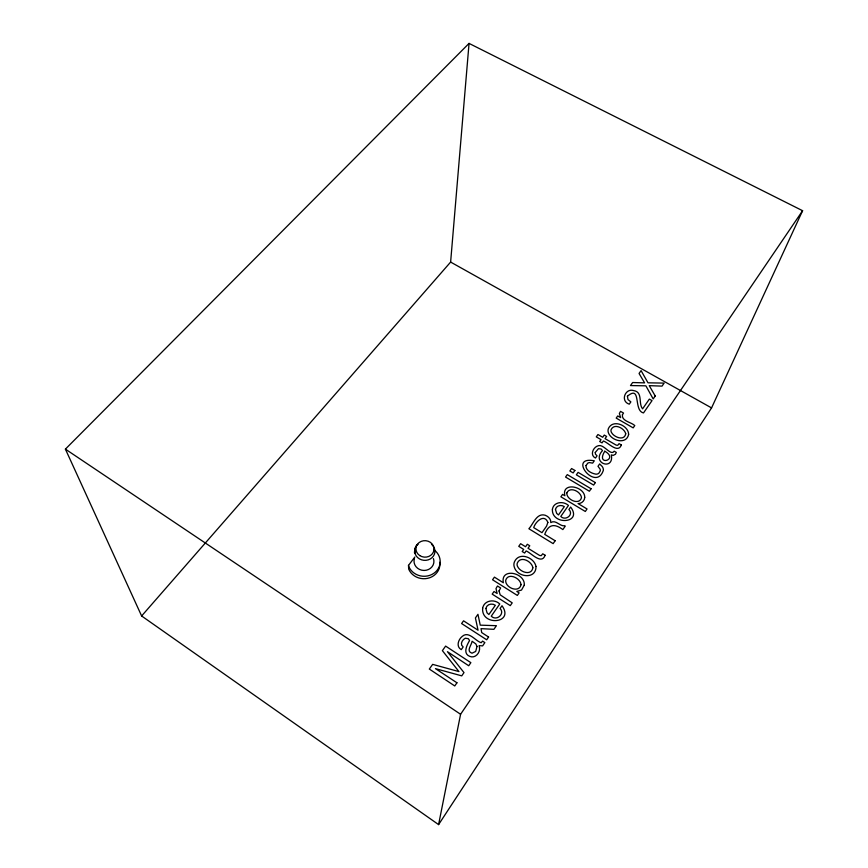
<?xml version="1.0" encoding="UTF-8"?>
<svg xmlns="http://www.w3.org/2000/svg" width="868" height="868" viewBox="0 0 868 868"><rect width="100%" height="100%" fill="white"/><g stroke="black" fill="none" stroke-linecap="round" stroke-linejoin="round"><path stroke-width="1.3" d="M414.839 557.028L408.502 565.372L408.687 569.093A16.166 14.832 4 0 0 427.696 578.327A16.166 14.832 4 0 0 439.805 562.269M141.625 615.976L450.622 262.071L469.046 43.4L802.596 210.707L711.554 407.906L438.59 824.6L141.625 615.976L65.404 449.125L469.046 43.4M438.59 824.6L460.582 714.277L802.596 210.707M415.284 552.059C413.483 556.757 414.85 544.92 417.768 544.605M450.622 262.071L711.554 407.906M65.404 449.125L460.582 714.277M408.502 565.372L408.828 566.609A16.242 14.886 4 0 0 433.62 573.466A16.242 14.886 4 0 0 434 549.802M431.711 544.42A10.134 9.244 4.1 0 1 432.101 557.625A10.134 9.244 4.1 0 1 417.627 557.56A10.134 9.244 4.1 0 1 417.79 544.355M433.436 558.591A9.96 9.125 4 0 1 424.051 570.45A9.96 9.125 4 0 1 414.459 558.515M477.009 646.432L475.697 651.434L472.008 653.203C465.704 651.152 471.66 645.141 472.094 641.257L475.794 643.893L477.009 646.432M479.516 647.452C480.373 652.693 475.23 658.758 469.783 656.382C462.557 653.593 466.875 645.065 469.588 640.53L468.297 638.674L465.281 638.24C462.21 639.694 459.53 644.555 463.165 646.931L461.255 649.644C455.906 646.736 458.228 639.575 462.145 636.483C468.753 630.428 475.273 640.975 481.187 642.721L482.575 641.116L484.854 642.602L482.608 645.9L479.103 645.618L479.516 647.452M552.406 509.201C551.288 525.541 583.177 523.61 570.634 507.053L568.92 509.527C574.106 514.485 565.567 521.386 560.782 516.449L568.464 505.436C563.527 500.847 553.697 501.704 552.406 509.201M536.001 566.5C536.294 579.715 517.285 577.491 514.312 567.13A8.756 7.942 17.2 0 1 514.507 561.737C518.988 551.516 534.254 557.299 536.001 566.5M555.466 509.462L556.67 513.357L558.493 514.952L564.319 506.608C561.26 504.482 556.171 505.404 555.466 509.462M595.264 452.499L595.437 454.083L597.043 455.819L595.481 458.044C589.361 455.212 593.343 446.488 598.79 445.62C604.15 444.416 610.931 456.373 614.186 451.186L616.313 452.434L615.477 454.235L613.188 455.396L611.311 454.875C614.425 471.031 590.869 463.49 602.468 450.59L601.198 449.049L598.464 448.658L595.264 452.499M482.662 608.208C480.981 626.425 514.854 623.701 502.008 605.734L500.098 608.479C505.317 613.839 496.474 621.521 491.255 616.171L499.762 603.976C494.456 598.714 484.062 600.265 482.662 608.208M499.024 590.913L500.174 594.819L512.207 602.859L510.286 605.636L492.189 594.124L494.033 591.52L497.136 593.495L496.008 588.558L497.462 585.987L500.652 588.005L499.024 590.913M485.885 608.479L487.013 612.775L488.879 614.533L495.346 605.289C492.015 602.859 486.677 604.182 485.885 608.479M566.826 492.916C566.175 499.404 579.303 505.827 581.473 497.744C581.072 491.657 569.918 486.004 566.826 492.916M585.987 465.541C585.553 470.554 591.683 473.451 595.871 474.145A4.177 3.57 18.3 0 0 598.909 473.168L600.309 470.803L600.2 469.284L598.009 466.29L599.636 463.946L602.121 466.398A6.944 5.935 18.3 0 1 603.379 470.185C596.153 492.655 566.923 455.602 594.298 460.81L592.66 463.143L589.339 462.557L587.853 463.078L585.987 465.541M584.728 497.375C584.674 500.847 581.517 503.69 578.066 503.581L587.039 508.963L585.314 511.48L560.88 496.8L562.583 494.38L564.894 495.769C561.195 481.577 584.967 486.199 584.728 497.375M547.871 522.384L546.59 526.095L541.968 532.681L533.712 527.614C535.426 521.722 544.247 513.324 547.871 522.384M604.757 451.219C595.188 467.038 619.676 459.53 604.757 451.219M625.741 433.794C624.396 441.302 614.186 437.298 611.593 432.655A4.535 3.797 17.8 0 1 611.191 429.465C614.414 422.857 624.526 428.369 625.741 433.794M627.412 396.231L627.976 399.519L630.862 401.895L629.267 404.173C620.056 401.32 625.144 387.909 633.597 390.567C643.264 392.032 638.078 403.511 642.591 408.85L649.351 399.106L652.031 400.615L643.524 412.908C633.163 410.824 641.636 384.34 627.412 396.231M532.865 567.78C531.444 576.113 520.225 572.175 517.643 566.587A4.85 4.394 17.1 0 1 517.382 562.931C520.778 555.39 532.019 561.542 532.865 567.78M521.006 584.739C519.064 593.571 504.926 587.571 505.708 580.28C508.095 572.12 520.67 578.175 521.006 584.739M524.283 585.108L521.527 590.056L516.775 591.444L519.086 592.909L517.339 595.437L492.557 579.77L494.424 577.133L503.342 582.764C500.261 567.314 525.368 572.609 524.283 585.108M628.638 434.336C626.555 444.904 611.647 440.922 608.533 433.099A8.192 6.846 17.9 0 1 608.49 428.401C612.895 418.897 628.443 425.331 628.638 434.336M622.454 414.633C621.206 421.143 631.427 422.206 634.779 425.559L633.184 427.87L616.204 418.116L617.734 415.946L620.653 417.627L619.361 413.493L620.544 411.356L623.539 413.07L622.454 414.633M621.358 444.98C618.005 454.062 607.98 442.311 603.379 440.998L602.056 442.886L599.712 441.53L601.036 439.642L596.283 436.875L597.954 434.521L602.707 437.277L604.258 435.063L606.602 436.42L605.039 438.633L616.204 445.121L617.745 445.317L619.079 443.656L621.358 444.98M545.115 555.26C541.578 565.252 530.945 552.742 526.127 550.92L524.641 553.046L522.2 551.538L523.697 549.411L518.749 546.341L520.626 543.693L525.563 546.753L527.321 544.269L529.751 545.777L528.004 548.261L539.614 555.455L541.252 555.672L542.739 553.795L545.115 555.26M456.948 682.79L454.756 685.959L429.324 669.054L432.655 664.367L458.955 671.593L442.387 650.653L445.62 646.096L470.857 662.664L468.72 665.756L447.432 651.673L463.989 672.591L461.743 675.857L435.443 668.631L456.948 682.79M488.586 637.025L486.677 639.792L461.613 623.55L463.545 620.826L478.051 630.211L475.414 617.929L477.953 614.327L480.243 625.155L496.42 625.687L493.914 629.322L481.013 628.649L481.697 632.566L488.586 637.025M555.14 540.753L553.155 543.628L528.883 528.742C533.234 524.109 536.608 512.76 545.039 515.191C548.153 516.297 551.126 519.021 550.779 522.601C555.77 519.27 559.827 526.637 564.732 525.769L565.274 526.106L562.865 529.578C554.847 523.632 548.663 523.719 544.713 534.362L555.14 540.753M591.075 488.771L589.372 491.234L565.556 477.053L567.281 474.622L591.075 488.771M595.35 482.597L593.625 485.082L576.363 474.829L578.099 472.366L595.35 482.597M655.231 395.982L653.181 398.954L645.879 385.826L630.472 385.566L632.631 382.528L644.599 382.875L639.054 373.468L641.083 370.614L647.995 382.81L664.139 383.103L662.056 386.119L649.242 385.652L655.231 395.982M574.887 470.467L573.151 472.93L569.864 470.977L571.611 468.525L574.887 470.467M419.786 555.607A9.06 8.257 4.1 0 0 434 549.748A9.06 8.257 4.1 0 0 421.175 541.382A9.06 8.257 4.1 0 0 419.786 555.607"/></g></svg>
